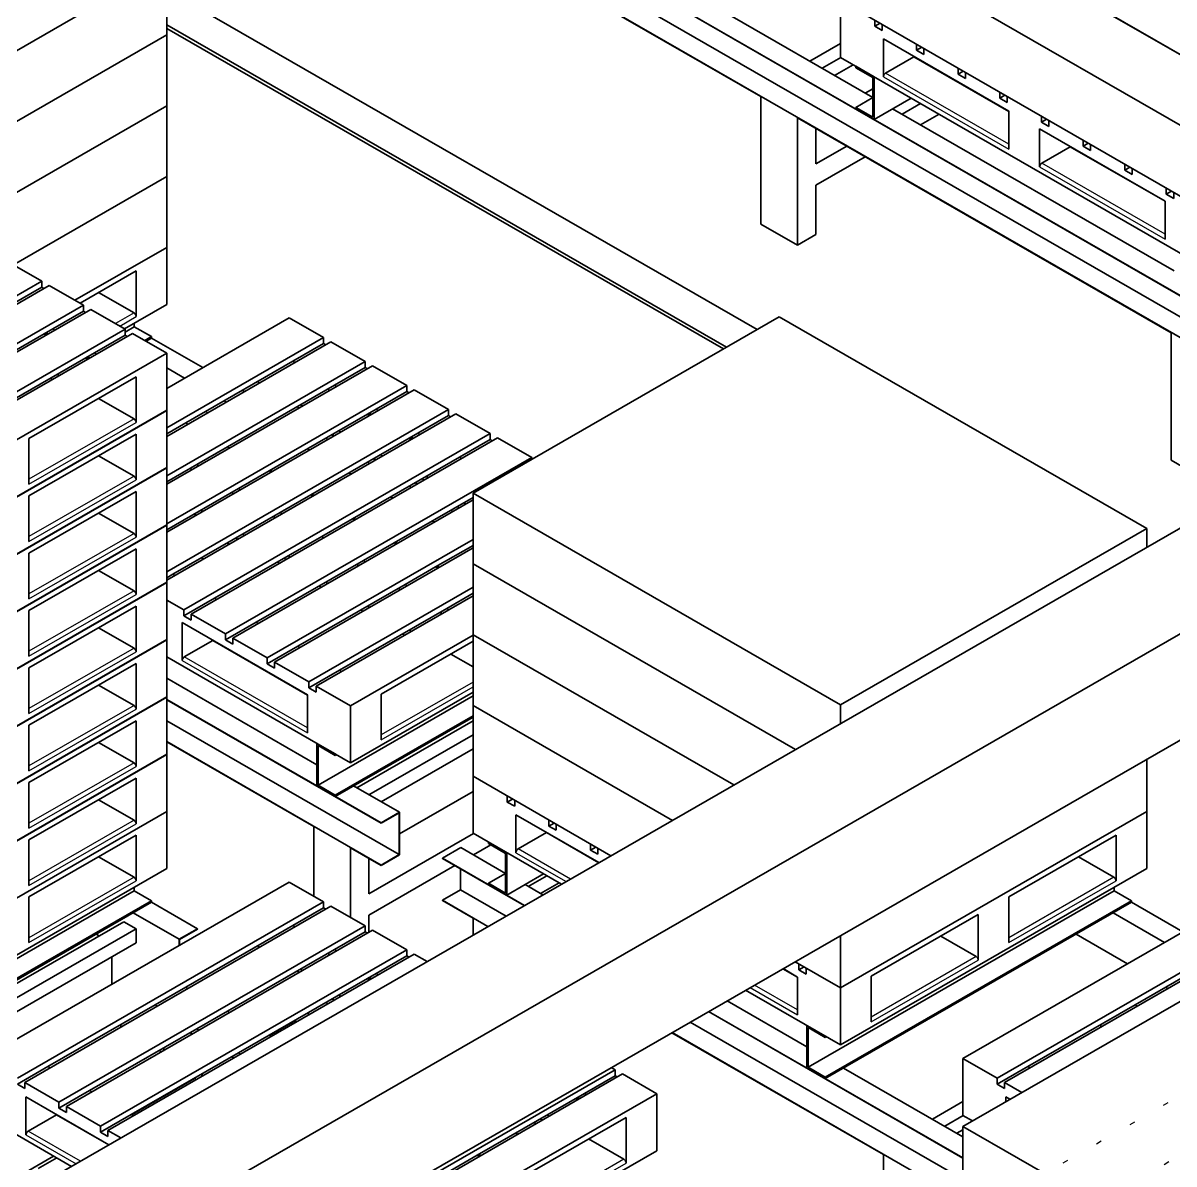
# Model space of a CAD drawing. Header units: millimetres. Extents: x 0 to 84100, y 0 to 59400.
# Drawn here: x 62165 to 64822, y 21343 to 23978 of the extents above; entities that cross this region are included whole.
import ezdxf

# ---------------------------------------------------------------- set-up
doc = ezdxf.new("R2010")
doc.units = ezdxf.units.MM
doc.header["$LTSCALE"] = 100
doc.linetypes.add('DOTTED', pattern=[0.0481, 0.0068, -0.0413])
for name, color, linetype, lineweight in [('Reference (ISO)', 7, 'DOTTED', 25), ('Visible (ISO)', 7, 'Continuous', 35), ('Visible Narrow (ISO)', 7, 'Continuous', 25)]:
    doc.layers.add(name, color=color, linetype=linetype, lineweight=lineweight)

msp = doc.modelspace()

# ---------------------------------------------------------------- linework, layer by layer
at = {"layer": 'Reference (ISO)', "ltscale": 18.551096}
for p, q in [((64488.84, 21300.63), (65309.08, 21772.98)), ((65429.29, 21703.75), (64609.05, 21231.41))]:
    msp.add_line(p, q, dxfattribs=at)
at = {"layer": 'Visible (ISO)'}
for p, q in [((62213.72, 21301.23), (68294.84, 24803.12)), ((68719.1, 24803.12), (62213.72, 21056.92)), ((64971.44, 23270.67), (62850.12, 24492.26)), ((62850.12, 24491.44), (64971.44, 23269.86)), ((62425.85, 20933.81), (68506.97, 24435.69)), ((65013.16, 23197.41), (62891.84, 24419)), ((64971.44, 23173.39), (62850.12, 24394.97)), ((64900.73, 23868.16), (64052.2, 24356.79)), ((64900.73, 23868.15), (64052.2, 24356.79)), ((63868.35, 23807.79), (63005.68, 24304.57)), ((64900.73, 23704.64), (64052.2, 24193.28)), ((64900.73, 23704.63), (64052.2, 24193.27)), ((62496.57, 24113.75), (61789.46, 23706.55)), ((62496.57, 23950.24), (62496.57, 24113.75)), ((63859.53, 23269.84), (62496.57, 24054.72)), ((64052.2, 24029.76), (64052.2, 23898.13)), ((64900.73, 23541.12), (64052.2, 24029.76)), ((64127.14, 23805.73), (63776.43, 24007.7)), ((62496.57, 23973.28), (63788.82, 23229.12)), ((64131.4, 23970.25), (64131.4, 23984.15)), ((64143.46, 23977.2), (64131.4, 23970.25)), ((64148.37, 23974.38), (64148.37, 23960.48)), ((62496.57, 23950.24), (61858.52, 23582.81)), ((62496.57, 23950.23), (61858.52, 23582.81)), ((62496.56, 23950.23), (62496.57, 23950.23)), ((62496.57, 23965.11), (63781.72, 23225.04)), ((62496.57, 23786.72), (62496.57, 23950.23)), ((64148.37, 23960.48), (64131.4, 23970.25)), ((64052.2, 23930.14), (63981.65, 23889.52)), ((64151.19, 23853.39), (64151.19, 23940.87)), ((64151.19, 23940.87), (64441.11, 23773.92)), ((64227.56, 23914.88), (64227.56, 23928.77)), ((64239.63, 23921.82), (64227.56, 23914.88)), ((64244.53, 23919), (64244.53, 23905.1)), ((64052.69, 23897.85), (64009.94, 23873.23)), ((64052.2, 23898.13), (64900.73, 23409.5)), ((64221.9, 23899.83), (64156.14, 23861.96)), ((64221.9, 23900.15), (64221.9, 23899.83)), ((64221.9, 23899.83), (64222.18, 23899.99)), ((64441.11, 23773.6), (64221.9, 23899.83)), ((64244.53, 23905.1), (64227.56, 23914.88)), ((64081.09, 23881.5), (64038.33, 23856.88)), ((64087.55, 23877.77), (64129.98, 23853.34)), ((64087.55, 23874.5), (64087.55, 23877.77)), ((64087.55, 23874.5), (64127.15, 23851.7)), ((64237.8, 23891), (64237.52, 23890.84)), ((64323.73, 23859.5), (64323.73, 23873.39)), ((64335.79, 23866.45), (64323.73, 23859.5)), ((64127.15, 23851.7), (64127.15, 23760.14)), ((64129.98, 23755.24), (64129.98, 23853.34)), ((64301.49, 23854), (64301.76, 23854.16)), ((64323.74, 23841.5), (64323.47, 23841.34)), ((64340.7, 23849.72), (64323.73, 23859.5)), ((64340.7, 23863.62), (64340.7, 23849.72)), ((64109.53, 23815.87), (64127.15, 23826.02)), ((64366.06, 23816.82), (64366.34, 23816.98)), ((64419.89, 23804.12), (64419.89, 23818.02)), ((62496.57, 23786.72), (62000.49, 23501.05)), ((62496.57, 23786.71), (62000.5, 23501.05)), ((62496.56, 23786.72), (62496.57, 23786.71)), ((62496.57, 23623.2), (62496.57, 23786.71)), ((63868.35, 23807.79), (63868.35, 23513.48)), ((64087.55, 23782.94), (64127.15, 23805.74)), ((64129.98, 23755.24), (64215.16, 23804.29)), ((64237.14, 23791.63), (64194.39, 23767.01)), ((64431.96, 23811.07), (64419.89, 23804.12)), ((64436.87, 23794.35), (64419.89, 23804.12)), ((64436.87, 23808.24), (64436.87, 23794.35)), ((64127.15, 23760.14), (64087.55, 23782.94)), ((64087.55, 23779.67), (64087.55, 23782.94)), ((64087.55, 23779.67), (64129.98, 23755.24)), ((64822.95, 23405.05), (64172.41, 23779.67)), ((64236.98, 23742.48), (64279.73, 23767.11)), ((64441.11, 23773.92), (64441.11, 23686.44)), ((64516.06, 23748.74), (64516.06, 23762.64)), ((63953.2, 23758.93), (63953.2, 23464.61)), ((64815.87, 23262.15), (63953.2, 23758.93)), ((63995.63, 23734.5), (63995.63, 23652.55)), ((64511.82, 23645.72), (64511.82, 23733.2)), ((64511.82, 23733.2), (64801.73, 23566.25)), ((64528.13, 23755.69), (64516.06, 23748.74)), ((64533.03, 23738.97), (64516.06, 23748.74)), ((64533.03, 23752.86), (64533.03, 23738.97)), ((64612.23, 23693.36), (64612.23, 23707.26)), ((64066.78, 23693.53), (63995.63, 23652.55)), ((64582.53, 23692.16), (64516.77, 23654.29)), ((64582.53, 23692.48), (64582.53, 23692.16)), ((64801.73, 23565.93), (64582.53, 23692.16)), ((64624.29, 23700.31), (64612.23, 23693.36)), ((64629.2, 23683.59), (64612.23, 23693.36)), ((64629.2, 23697.49), (64629.2, 23683.59)), ((63995.63, 23603.5), (64109.37, 23669)), ((64708.39, 23637.98), (64708.39, 23651.88)), ((64720.46, 23644.93), (64708.39, 23637.98)), ((64725.36, 23628.21), (64708.39, 23637.98)), ((64725.36, 23642.11), (64725.36, 23628.21)), ((62496.57, 23623.2), (62142.47, 23419.29)), ((62496.57, 23623.19), (62142.48, 23419.29)), ((62496.56, 23623.2), (62496.57, 23623.19)), ((62496.57, 23459.68), (62496.57, 23623.19)), ((63995.63, 23603.5), (63995.63, 23489.04)), ((64804.56, 23582.6), (64804.56, 23596.5)), ((64816.63, 23589.55), (64804.56, 23582.6)), ((64821.53, 23572.83), (64804.56, 23582.6)), ((64821.53, 23586.73), (64821.53, 23572.83)), ((64801.73, 23566.25), (64801.73, 23478.77)), ((63953.2, 23464.61), (63868.35, 23513.48)), ((63995.63, 23489.04), (63953.2, 23464.61)), ((62496.57, 23459.68), (62284.45, 23337.53)), ((62496.56, 23459.68), (62496.56, 23328.06)), ((62128.87, 23427.12), (62208.06, 23381.52)), ((62296.51, 23330.58), (62425.85, 23405.07)), ((62425.85, 23405.07), (62425.85, 23299.6)), ((61500.96, 22974.32), (62208.06, 23381.52)), ((62225.04, 23371.75), (61517.93, 22964.55)), ((62208.06, 23367.62), (62137.35, 23326.9)), ((62208.06, 23381.52), (62208.06, 23367.62)), ((62208.06, 23367.62), (62212.97, 23364.8)), ((62225.04, 23371.75), (62304.23, 23326.14)), ((62339.25, 23355.2), (62420.9, 23308.18)), ((61597.12, 22918.94), (62304.23, 23326.14)), ((62321.2, 23316.37), (61614.09, 22909.17)), ((62304.23, 23312.24), (62233.52, 23271.52)), ((62304.23, 23326.14), (62304.23, 23312.24)), ((62304.23, 23312.24), (62309.13, 23309.42)), ((62321.2, 23316.37), (62400.4, 23270.76)), ((62496.56, 23328.06), (62398.73, 23271.72)), ((62421.61, 23284.9), (62421.61, 23276.39)), ((62779.41, 23296.81), (62496.56, 23133.93)), ((62779.41, 23296.81), (62858.6, 23251.2)), ((63203.67, 22892.16), (63910.78, 23299.36)), ((63910.78, 23299.36), (64759.31, 22810.72)), ((61693.29, 22863.56), (62400.4, 23270.76)), ((62417.37, 23260.99), (61710.26, 22853.79)), ((62233.52, 23271.52), (61986.03, 23129)), ((62214.72, 23260.7), (62219.63, 23257.87)), ((62217.9, 23262.53), (62222.81, 23259.7)), ((62238.42, 23268.7), (62233.52, 23271.52)), ((62400.4, 23256.86), (62329.69, 23216.14)), ((62421.61, 23276.39), (62400.4, 23264.17)), ((62400.4, 23270.76), (62400.4, 23256.86)), ((62400.4, 23256.86), (62405.3, 23254.04)), ((62417.37, 23260.99), (62496.56, 23215.38)), ((62421.61, 23276.39), (62461.21, 23253.58)), ((64815.87, 23262.15), (64815.87, 22967.83)), ((62461.21, 23253.58), (62445.72, 23244.66)), ((62448.56, 23243.03), (62461.21, 23250.31)), ((62461.21, 23250.31), (62461.21, 23253.58)), ((62461.21, 23250.31), (62579.94, 23181.94)), ((62496.56, 23042.72), (62858.6, 23251.2)), ((62875.57, 23241.43), (62496.56, 23023.17)), ((62858.6, 23237.3), (62787.89, 23196.58)), ((62858.6, 23251.2), (62858.6, 23237.3)), ((62858.6, 23237.3), (62863.51, 23234.48)), ((62875.57, 23241.43), (62954.77, 23195.82)), ((61789.46, 22808.19), (62496.56, 23215.38)), ((62329.69, 23216.14), (62082.2, 23073.62)), ((62310.89, 23205.32), (62315.79, 23202.5)), ((62314.07, 23207.15), (62318.97, 23204.33)), ((62334.59, 23213.32), (62329.69, 23216.14)), ((62496.56, 23215.38), (62496.56, 23083.76)), ((62496.56, 22931.96), (62954.77, 23195.82)), ((62971.74, 23186.05), (62496.56, 22912.41)), ((62537.51, 23157.51), (62496.56, 23181.09)), ((62787.89, 23196.58), (62540.4, 23054.06)), ((62792.8, 23193.76), (62787.89, 23196.58)), ((62954.77, 23181.92), (62884.06, 23141.2)), ((62954.77, 23195.82), (62954.77, 23181.92)), ((62954.77, 23181.92), (62959.67, 23179.1)), ((62971.74, 23186.05), (63050.94, 23140.44)), ((62178.37, 23018.25), (62425.85, 23160.76)), ((62232.37, 23154.46), (62227.47, 23157.28)), ((62243.09, 23166.27), (62247.99, 23163.45)), ((62425.85, 23160.76), (62425.85, 23055.3)), ((62708.7, 23145.33), (62708.7, 23150.98)), ((62496.56, 22821.2), (63050.94, 23140.44)), ((63067.91, 23130.67), (62496.56, 22801.66)), ((62884.06, 23141.2), (62636.57, 22998.69)), ((62671.2, 23129.39), (62676.11, 23126.56)), ((62868.44, 23132.21), (62873.35, 23129.39)), ((62888.96, 23138.38), (62884.06, 23141.2)), ((63050.94, 23126.54), (62980.23, 23085.83)), ((63050.94, 23140.44), (63050.94, 23126.54)), ((63050.94, 23126.54), (63055.84, 23123.72)), ((63067.91, 23130.67), (63147.1, 23085.06)), ((62420.9, 23063.87), (62339.25, 23110.89)), ((62633.68, 23102.13), (62628.78, 23104.95)), ((62807.69, 23091.58), (62807.69, 23097.23)), ((62496.56, 23083.76), (61789.46, 22676.56)), ((61789.46, 22675.74), (62496.56, 23082.94)), ((62495.85, 23083.35), (62496.56, 23082.94)), ((62496.56, 22710.44), (63147.1, 23085.06)), ((62496.56, 23082.94), (62496.56, 22951.31)), ((63164.07, 23075.29), (62496.56, 22690.9)), ((62586.19, 23080.43), (62591.09, 23077.6)), ((62980.23, 23085.83), (62732.74, 22943.31)), ((62802.36, 23088.51), (62797.46, 23091.33)), ((62961.43, 23075), (62966.33, 23072.18)), ((62964.61, 23076.83), (62969.51, 23074.01)), ((62985.13, 23083), (62980.23, 23085.83)), ((63147.1, 23071.17), (63076.39, 23030.45)), ((63147.1, 23085.06), (63147.1, 23071.17)), ((63147.1, 23071.17), (63152.01, 23068.34)), ((63164.07, 23075.29), (63243.27, 23029.69)), ((62540.4, 23054.06), (62496.56, 23028.82)), ((62540.4, 23054.06), (62545.31, 23051.24)), ((62178.37, 22885.8), (62425.85, 23028.32)), ((62178.37, 22912.78), (62178.37, 23018.25)), ((62425.85, 23028.32), (62425.85, 22922.86)), ((62536.16, 22622.49), (63243.27, 23029.69)), ((63260.24, 23019.91), (62553.13, 22612.72)), ((63076.39, 23030.45), (62828.9, 22887.93)), ((62863.54, 23018.63), (62868.44, 23015.81)), ((62882.91, 23024.14), (62878.01, 23026.96)), ((62893.62, 23035.95), (62898.53, 23033.13)), ((63057.6, 23019.62), (63062.5, 23016.8)), ((63060.78, 23021.45), (63065.68, 23018.63)), ((63081.29, 23027.62), (63076.39, 23030.45)), ((63243.27, 23015.79), (63172.56, 22975.07)), ((63243.27, 23029.69), (63243.27, 23015.79)), ((63243.27, 23015.79), (63248.17, 23012.96)), ((63260.24, 23019.91), (63339.44, 22974.31)), ((62636.57, 22998.69), (62565.86, 22957.97)), ((62636.57, 22998.69), (62641.47, 22995.86)), ((62826.01, 22991.37), (62821.11, 22994.2)), ((62420.9, 22931.43), (62339.25, 22978.45)), ((62632.33, 22567.11), (63339.44, 22974.31)), ((63172.56, 22975.07), (62925.07, 22832.55)), ((62959.7, 22963.25), (62964.61, 22960.43)), ((62979.08, 22968.76), (62974.17, 22971.58)), ((62989.79, 22980.58), (62994.69, 22977.75)), ((63177.46, 22972.24), (63172.56, 22975.07)), ((63339.44, 22974.31), (63339.44, 22970.34)), ((64900.73, 22918.97), (64815.87, 22967.83)), ((62496.56, 22951.31), (61789.46, 22544.12)), ((61789.46, 22543.3), (62496.56, 22950.5)), ((62495.85, 22950.91), (62496.56, 22950.5)), ((62565.86, 22957.97), (62496.56, 22918.06)), ((62496.56, 22950.5), (62496.56, 22818.87)), ((62550.24, 22948.97), (62555.15, 22946.15)), ((62570.76, 22955.14), (62565.86, 22957.97)), ((62732.74, 22943.31), (62662.03, 22902.59)), ((62732.74, 22943.31), (62737.64, 22940.48)), ((62740.83, 22942.32), (62735.93, 22945.14)), ((62922.18, 22935.99), (62917.28, 22938.82)), ((63075.24, 22913.38), (63070.34, 22916.2)), ((63085.96, 22925.2), (63090.86, 22922.37)), ((63097.61, 22931.91), (63097.61, 22926.26)), ((62178.37, 22753.36), (62425.85, 22895.88)), ((62178.37, 22780.34), (62178.37, 22885.8)), ((62425.85, 22895.88), (62425.85, 22790.42)), ((62662.03, 22902.59), (62496.56, 22807.3)), ((62651.04, 22890.61), (62646.14, 22893.44)), ((62646.41, 22893.59), (62651.31, 22890.77)), ((62666.93, 22899.76), (62662.03, 22902.59)), ((62828.9, 22887.93), (62758.19, 22847.21)), ((62828.9, 22887.93), (62833.81, 22885.1)), ((62837, 22886.94), (62832.09, 22889.77)), ((63018.35, 22880.62), (63013.44, 22883.44)), ((63055.87, 22907.87), (63060.77, 22905.05)), ((63203.67, 22728.65), (63203.67, 22892.16)), ((64052.2, 22403.52), (63203.67, 22892.16)), ((63203.67, 22876.58), (62649.3, 22557.34)), ((63203.67, 22882.23), (63021.24, 22777.17)), ((63171.41, 22858), (63166.51, 22860.83)), ((63182.12, 22869.82), (63187.03, 22867)), ((62420.9, 22798.99), (62339.25, 22846.01)), ((62758.19, 22847.21), (62510.71, 22704.69)), ((62564.71, 22840.9), (62559.81, 22843.72)), ((62575.43, 22852.72), (62580.33, 22849.89)), ((62747.21, 22835.23), (62742.3, 22838.06)), ((62742.58, 22838.22), (62747.48, 22835.39)), ((62763.1, 22844.39), (62758.19, 22847.21)), ((62925.07, 22832.55), (62854.36, 22791.83)), ((62925.07, 22832.55), (62929.97, 22829.73)), ((62933.16, 22831.56), (62928.26, 22834.39)), ((63152.04, 22852.49), (63156.94, 22849.67)), ((62496.56, 22818.87), (61789.46, 22411.68)), ((61789.46, 22410.86), (62496.56, 22818.05)), ((62495.85, 22818.46), (62496.56, 22818.05)), ((62496.56, 22818.05), (62496.56, 22686.43)), ((63114.51, 22825.24), (63109.61, 22828.06)), ((64759.31, 22810.72), (64052.2, 22403.52)), ((64759.31, 22767.14), (64759.31, 22810.72)), ((62854.36, 22791.83), (62606.87, 22649.31)), ((62637.99, 22777.99), (62637.99, 22772.34)), ((62660.88, 22785.52), (62655.98, 22788.35)), ((62671.59, 22797.34), (62676.5, 22794.51)), ((62728.5, 22511.73), (63203.67, 22785.37)), ((62859.26, 22789.01), (62854.36, 22791.83)), ((63021.24, 22777.17), (62950.53, 22736.45)), ((63021.24, 22777.17), (63026.14, 22774.35)), ((63029.33, 22776.18), (63024.43, 22779.01)), ((62178.37, 22620.92), (62425.85, 22763.44)), ((62178.37, 22647.9), (62178.37, 22753.36)), ((62425.85, 22763.44), (62425.85, 22657.97)), ((63203.67, 22765.82), (62745.47, 22501.96)), ((63203.67, 22771.47), (63117.4, 22721.79)), ((62581.45, 22739.78), (62576.55, 22742.61)), ((62950.53, 22736.45), (62703.04, 22593.93)), ((62757.05, 22730.14), (62752.14, 22732.97)), ((62767.76, 22741.96), (62772.66, 22739.14)), ((62779.41, 22748.67), (62779.41, 22743.02)), ((62939.54, 22724.48), (62934.64, 22727.3)), ((62934.91, 22727.46), (62939.81, 22724.63)), ((62955.43, 22733.63), (62950.53, 22736.45)), ((63125.5, 22720.81), (63120.59, 22723.63)), ((63948.07, 22299.98), (63203.67, 22728.65)), ((63203.67, 22728.64), (63203.68, 22728.65)), ((63203.67, 22565.13), (63203.67, 22728.64)), ((63948.06, 22299.97), (63203.67, 22728.64)), ((62420.9, 22666.55), (62339.25, 22713.57)), ((62510.71, 22704.69), (62496.56, 22696.55)), ((62510.71, 22704.69), (62515.61, 22701.87)), ((63117.4, 22721.79), (63046.69, 22681.07)), ((63117.4, 22721.79), (63122.31, 22718.97)), ((62496.56, 22686.43), (61789.46, 22279.23)), ((61789.46, 22278.42), (62496.56, 22685.61)), ((62495.85, 22686.02), (62496.56, 22685.61)), ((62496.56, 22685.61), (62496.56, 22553.99)), ((63046.69, 22681.07), (62799.21, 22538.55)), ((62824.66, 22456.35), (63203.67, 22674.61)), ((62853.21, 22674.76), (62848.31, 22677.59)), ((62863.93, 22686.58), (62868.83, 22683.76)), ((63035.71, 22669.1), (63030.8, 22671.92)), ((63031.08, 22672.08), (63035.98, 22669.26)), ((63051.6, 22678.25), (63046.69, 22681.07)), ((62536.16, 22622.49), (62496.56, 22645.29)), ((62606.87, 22649.31), (62536.16, 22608.59)), ((62606.87, 22649.31), (62611.78, 22646.49)), ((63203.67, 22655.07), (62841.63, 22446.58)), ((63203.67, 22660.71), (63142.86, 22625.69)), ((62178.37, 22488.47), (62425.85, 22630.99)), ((62178.37, 22515.45), (62178.37, 22620.92)), ((62425.85, 22630.99), (62425.85, 22525.53)), ((62536.16, 22608.59), (62536.16, 22622.49)), ((63142.86, 22625.69), (62895.37, 22483.18)), ((62949.38, 22619.39), (62944.48, 22622.21)), ((62960.09, 22631.2), (62965, 22628.38)), ((63127.24, 22616.7), (63132.15, 22613.88)), ((63147.76, 22622.87), (63142.86, 22625.69)), ((62531.92, 22505.57), (62531.92, 22593.05)), ((62531.92, 22593.05), (62821.83, 22426.1)), ((62553.13, 22598.82), (62536.16, 22608.59)), ((62632.33, 22567.11), (62553.13, 22612.72)), ((62553.13, 22612.72), (62553.13, 22598.82)), ((62703.04, 22593.93), (62632.33, 22553.21)), ((62703.04, 22593.93), (62707.94, 22591.11)), ((63131.87, 22613.72), (63126.97, 22616.54)), ((62420.9, 22534.1), (62339.25, 22581.12)), ((62632.33, 22553.21), (62632.33, 22567.11)), ((62920.83, 22400.98), (63203.67, 22563.85)), ((63045.55, 22564.01), (63040.64, 22566.83)), ((63056.26, 22575.82), (63061.16, 22573)), ((63806.09, 22218.22), (63203.67, 22565.13)), ((63203.67, 22565.12), (63203.68, 22565.13)), ((63203.67, 22401.62), (63203.67, 22565.12)), ((63806.09, 22218.22), (63203.67, 22565.12)), ((62496.56, 22553.99), (61789.46, 22146.79)), ((61789.46, 22145.97), (62496.56, 22553.17)), ((62495.85, 22553.58), (62496.56, 22553.17)), ((62496.56, 22553.17), (62496.56, 22421.54)), ((62602.63, 22552.01), (62536.87, 22514.14)), ((62602.63, 22552.33), (62602.63, 22552.01)), ((62821.83, 22425.78), (62602.63, 22552.01)), ((62649.3, 22543.44), (62632.33, 22553.21)), ((62728.5, 22511.73), (62649.3, 22557.34)), ((62649.3, 22557.34), (62649.3, 22543.44)), ((62799.21, 22538.55), (62728.5, 22497.83)), ((62799.21, 22538.55), (62804.11, 22535.73)), ((62991.54, 22427.8), (63203.67, 22549.95)), ((62496.56, 22513.67), (62920.83, 22269.35)), ((62728.5, 22497.83), (62728.5, 22511.73)), ((63203.67, 22490.94), (63152.43, 22520.45)), ((62178.37, 22356.03), (62425.85, 22498.55)), ((62178.37, 22383.01), (62178.37, 22488.47)), ((62425.85, 22498.55), (62425.85, 22393.09)), ((62745.47, 22488.06), (62728.5, 22497.83)), ((62824.66, 22456.35), (62745.47, 22501.96)), ((62745.47, 22501.96), (62745.47, 22488.06)), ((62843.05, 22264.9), (62496.56, 22464.43)), ((62895.37, 22483.18), (62824.66, 22442.46)), ((62895.37, 22483.18), (62900.28, 22480.35)), ((62420.9, 22401.66), (62339.25, 22448.68)), ((62824.66, 22442.46), (62824.66, 22456.35)), ((62841.63, 22432.68), (62824.66, 22442.46)), ((62920.83, 22400.98), (62841.63, 22446.58)), ((62841.63, 22446.58), (62841.63, 22432.68)), ((63203.67, 22432.23), (62920.83, 22269.35)), ((62496.56, 22421.54), (61789.46, 22014.35)), ((61789.46, 22013.53), (62496.56, 22420.73)), ((62495.85, 22421.13), (62496.56, 22420.73)), ((62496.56, 22420.73), (62496.56, 22289.1)), ((62991.54, 22130.53), (62496.56, 22415.56)), ((62496.56, 22414.74), (62991.54, 22129.71)), ((62821.83, 22426.1), (62821.83, 22338.62)), ((63203.67, 22423.72), (62845.88, 22217.68)), ((62991.54, 22322.33), (62991.54, 22427.8)), ((63203.67, 22378.11), (62885.47, 22194.88)), ((62920.83, 22269.35), (62920.83, 22400.98)), ((63664.12, 22136.46), (63203.67, 22401.62)), ((63203.67, 22401.61), (63203.68, 22401.61)), ((63203.67, 22238.1), (63203.67, 22401.61)), ((63664.11, 22136.46), (63203.67, 22401.61)), ((64052.2, 22359.94), (64052.2, 22403.52)), ((62178.37, 22223.59), (62425.85, 22366.11)), ((62178.37, 22250.57), (62178.37, 22356.03)), ((62425.85, 22366.11), (62425.85, 22260.64)), ((63033.26, 22057.26), (62496.56, 22366.32)), ((62885.47, 22191.6), (63203.67, 22374.84)), ((63203.67, 22366.57), (62935.08, 22211.9)), ((63203.67, 22334), (62963.36, 22195.61)), ((62420.9, 22269.22), (62339.25, 22316.24)), ((62991.54, 22033.24), (62496.56, 22318.27)), ((62835.98, 22122), (62496.56, 22317.46)), ((62843.05, 22314.14), (62885.47, 22289.71)), ((62843.05, 22216.04), (62843.05, 22314.14)), ((62845.88, 22217.68), (62845.88, 22309.24)), ((62845.88, 22309.24), (62885.47, 22286.44)), ((63203.67, 22301.29), (62991.76, 22179.26)), ((62496.56, 22289.1), (61789.46, 21881.91)), ((61789.46, 21881.09), (62496.56, 22288.28)), ((62495.85, 22288.69), (62496.56, 22288.28)), ((62496.56, 22288.28), (62496.56, 22156.66)), ((62885.47, 22286.44), (62885.47, 22289.71)), ((62885.47, 22286.44), (62888.31, 22288.08)), ((64759.31, 22156.66), (64759.31, 22277.56)), ((62178.37, 22091.15), (62425.85, 22233.67)), ((62178.37, 22118.13), (62178.37, 22223.59)), ((62425.85, 22233.67), (62425.85, 22128.2)), ((63203.67, 22238.1), (63203.67, 22106.47)), ((63522.14, 22054.7), (63203.67, 22238.1)), ((62843.05, 22216.04), (62885.47, 22191.6)), ((62885.47, 22194.88), (62845.88, 22217.68)), ((62885.47, 22191.6), (62885.47, 22194.88)), ((63033.97, 22154.96), (62927.9, 22216.04)), ((63033.97, 22105.21), (63203.67, 22202.94)), ((63282.87, 22178.59), (63282.87, 22192.49)), ((62420.9, 22136.78), (62339.25, 22183.8)), ((63282.87, 22178.59), (63294.93, 22185.54)), ((63299.84, 22168.82), (63282.87, 22178.59)), ((63299.84, 22182.72), (63299.84, 22168.82)), ((61789.46, 21749.46), (62496.56, 22156.66)), ((62496.56, 22156.66), (61789.46, 21749.46)), ((62496.56, 22156.66), (62496.56, 22025.03)), ((63033.97, 22154.96), (62991.54, 22130.53)), ((62991.54, 22129.71), (63033.26, 22153.73)), ((63033.26, 22153.73), (63033.26, 22057.26)), ((63033.97, 22056.85), (63033.97, 22154.96)), ((63302.67, 22061.73), (63302.67, 22149.21)), ((63302.67, 22149.21), (63494.46, 22038.76)), ((64759.31, 22156.66), (64052.2, 21749.46)), ((64759.31, 22156.66), (64759.31, 22025.03)), ((62835.98, 22122), (62835.98, 21961.2)), ((62991.54, 22130.53), (62991.54, 22129.71)), ((63379.03, 22123.21), (63379.03, 22137.11)), ((63379.03, 22123.21), (63391.1, 22130.16)), ((63396, 22113.44), (63379.03, 22123.21)), ((63396, 22127.34), (63396, 22113.44)), ((62178.37, 21959.52), (62425.85, 22102.04)), ((62178.37, 21985.68), (62178.37, 22091.15)), ((62425.85, 22102.04), (62425.85, 21996.58)), ((63204.77, 22105.84), (62963.25, 21966.76)), ((63407.86, 21988.89), (63203.67, 22106.47)), ((63239.03, 22086.11), (63281.45, 22061.68)), ((63239.03, 22082.84), (63239.03, 22086.11)), ((63307.62, 22070.3), (63373.38, 22108.17)), ((63373.38, 22108.49), (63373.38, 22108.17)), ((63373.38, 22108.17), (63373.65, 22108.33)), ((63494.18, 22038.6), (63373.38, 22108.17)), ((63389.27, 22099.34), (63388.99, 22099.18)), ((64441.11, 21959.52), (64688.6, 22102.04)), ((64688.6, 22102.04), (64688.6, 21996.58)), ((62920.83, 22073.14), (62920.83, 21912.34)), ((62991.54, 22032.42), (62920.83, 22073.14)), ((63132.96, 22049.09), (63175.39, 22073.52)), ((63278.61, 22014.07), (63175.39, 22073.52)), ((63204.6, 22056.69), (63244.52, 22079.68)), ((63239.03, 22082.84), (63278.62, 22060.04)), ((63278.62, 22060.04), (63278.62, 21968.47)), ((63281.45, 21963.58), (63281.45, 22061.68)), ((63452.96, 22062.34), (63453.24, 22062.5)), ((63475.2, 22067.84), (63475.2, 22081.73)), ((63475.2, 22067.84), (63487.27, 22074.78)), ((63492.17, 22058.06), (63475.2, 22067.84)), ((63492.17, 22071.96), (63492.17, 22058.06)), ((62420.9, 22005.15), (62339.25, 22052.17)), ((62963.25, 22048.71), (62963.25, 21966.76)), ((63033.26, 22057.26), (62991.54, 22033.24)), ((62991.54, 22032.42), (63033.97, 22056.85)), ((62991.54, 22033.24), (62991.54, 22032.42)), ((63132.96, 22048.27), (63132.96, 22049.09)), ((63322.68, 21939.84), (63132.96, 22049.09)), ((63132.96, 22048.27), (63321.97, 21939.43)), ((63460.42, 22058.36), (63460.14, 22058.21)), ((63488.81, 22042.01), (63488.54, 22041.85)), ((64601.99, 22052.17), (64683.65, 22005.15)), ((62496.56, 22025.03), (61789.46, 21617.84)), ((62963.25, 21917.71), (63161.47, 22031.85)), ((63174.68, 21975.82), (63174.68, 22024.24)), ((63239.03, 21991.28), (63278.62, 22014.08)), ((63281.45, 21963.58), (63366.63, 22012.63)), ((63373.82, 22008.49), (63331.06, 21983.87)), ((64759.31, 22025.03), (64052.2, 21617.84)), ((62779.41, 21993.78), (62072.3, 21586.58)), ((62421.61, 21981.87), (62421.61, 21973.36)), ((62779.41, 21993.78), (62858.6, 21948.17)), ((63278.62, 21968.47), (63239.03, 21991.28)), ((63239.03, 21988.01), (63239.03, 21991.28)), ((63239.03, 21988.01), (63281.45, 21963.58)), ((63365.1, 21964.27), (63323.88, 21988.01)), ((63402.21, 21992.14), (63359.45, 21967.52)), ((65042.15, 21993.78), (64335.04, 21586.58)), ((64684.35, 21981.87), (64684.35, 21973.36)), ((62421.61, 21973.36), (61734.08, 21577.44)), ((62178.37, 21854.06), (62178.37, 21959.52)), ((62421.61, 21973.36), (62461.21, 21950.56)), ((63132.96, 21951.8), (63174.68, 21975.82)), ((63279.92, 21915.22), (63174.68, 21975.82)), ((64684.35, 21973.36), (63977.25, 21566.16)), ((64441.11, 21854.06), (64441.11, 21959.52)), ((64684.35, 21973.36), (64723.95, 21950.56)), ((62461.21, 21950.56), (61773.68, 21554.64)), ((61776.52, 21553), (62461.21, 21947.29)), ((62151.5, 21540.98), (62858.6, 21948.17)), ((62875.57, 21938.4), (62168.47, 21531.21)), ((62461.21, 21947.29), (62461.21, 21950.56)), ((62461.21, 21947.29), (62567.27, 21886.21)), ((62787.89, 21893.56), (62858.6, 21934.28)), ((62858.6, 21948.17), (62858.6, 21934.28)), ((62858.6, 21934.28), (62863.51, 21931.45)), ((62875.57, 21938.4), (62954.77, 21892.8)), ((63238.2, 21891.19), (63132.96, 21951.8)), ((63132.96, 21950.98), (63132.96, 21951.8)), ((63203.67, 21910.26), (63132.96, 21950.98)), ((64723.95, 21950.56), (64016.84, 21543.36)), ((64016.84, 21540.09), (64723.95, 21947.29)), ((64414.24, 21540.98), (65121.34, 21948.17)), ((65138.32, 21938.4), (64431.21, 21531.21)), ((64723.95, 21947.29), (64723.95, 21950.56)), ((64723.95, 21947.29), (64842.68, 21878.91)), ((62397.57, 21902.37), (61803.71, 21560.39)), ((62397.57, 21902.37), (62425.85, 21886.08)), ((62524.85, 21861.78), (62418.78, 21922.86)), ((62963.25, 21917.71), (62963.25, 21878.14)), ((63203.67, 21910.26), (63203.67, 21871.31)), ((64122.91, 21776.28), (64370.4, 21918.8)), ((64370.4, 21918.8), (64370.4, 21813.34)), ((64800.26, 21854.48), (64681.52, 21922.86)), ((62425.85, 21886.08), (61831.99, 21544.1)), ((62247.66, 21485.6), (62954.77, 21892.8)), ((62971.74, 21883.02), (62264.63, 21475.83)), ((62340.78, 21869.67), (62333.6, 21873.8)), ((62425.85, 21886.08), (62425.85, 21853.38)), ((62567.27, 21886.21), (62524.85, 21861.78)), ((62525.56, 21861.37), (62567.27, 21885.39)), ((62787.89, 21893.56), (62540.4, 21751.04)), ((62567.27, 21885.39), (62567.27, 21886.21)), ((62792.8, 21890.73), (62787.89, 21893.56)), ((62884.06, 21838.18), (62954.77, 21878.9)), ((62954.77, 21892.8), (62954.77, 21878.9)), ((62954.77, 21878.9), (62959.67, 21876.07)), ((62971.74, 21883.02), (63050.94, 21837.42)), ((64715.07, 21805.43), (64596.34, 21873.8)), ((65050.63, 21893.56), (64803.15, 21751.04)), ((62425.85, 21853.38), (61860.39, 21527.75)), ((62524.85, 21861.78), (62524.85, 21847.19)), ((62525.56, 21847.6), (62525.56, 21861.37)), ((62708.7, 21842.3), (62708.7, 21847.95)), ((64052.2, 21749.46), (64052.2, 21870.36)), ((64283.8, 21868.93), (64365.45, 21821.91)), ((62343.83, 21430.22), (63050.94, 21837.42)), ((63067.91, 21827.64), (62360.8, 21420.45)), ((62369.29, 21820.8), (62369.29, 21757.61)), ((62884.06, 21838.18), (62636.57, 21695.66)), ((62868.44, 21829.18), (62873.35, 21826.36)), ((62888.96, 21835.35), (62884.06, 21838.18)), ((62980.23, 21782.8), (63050.94, 21823.52)), ((63050.94, 21837.42), (63050.94, 21823.52)), ((63050.94, 21823.52), (63055.84, 21820.7)), ((63067.91, 21827.64), (63097.88, 21810.38)), ((64335.04, 21429.81), (65042.15, 21837)), ((62807.69, 21788.55), (62807.69, 21794.2)), ((63953.2, 21774.27), (63919.27, 21793.81)), ((63919.54, 21793.97), (63953.2, 21774.59)), ((64052.2, 21749.46), (63947.23, 21809.91)), ((63956.03, 21790.94), (63956.03, 21804.84)), ((63956.03, 21790.94), (63968.1, 21797.89)), ((63973, 21795.07), (63973, 21781.17)), ((62980.23, 21782.8), (62732.74, 21640.28)), ((62797.46, 21788.31), (62802.36, 21785.48)), ((62961.43, 21771.98), (62966.33, 21769.15)), ((62964.61, 21773.81), (62969.51, 21770.98)), ((62985.13, 21779.98), (62980.23, 21782.8)), ((63953.2, 21774.59), (63953.2, 21687.11)), ((63973, 21781.17), (63956.03, 21790.94)), ((64122.91, 21670.82), (64122.91, 21776.28)), ((62469.69, 21710.32), (62540.4, 21751.04)), ((62540.4, 21751.04), (62545.31, 21748.21)), ((64052.2, 21617.84), (63832.94, 21744.1)), ((64052.2, 21617.84), (64052.2, 21749.46)), ((64803.15, 21751.04), (64732.44, 21710.32)), ((64803.15, 21751.04), (64808.05, 21748.21)), ((62863.54, 21715.6), (62868.44, 21712.78)), ((62882.91, 21721.11), (62878.01, 21723.94)), ((62893.62, 21732.93), (62898.53, 21730.11)), ((63974.42, 21613.39), (63790.19, 21719.48)), ((62469.69, 21710.32), (62222.21, 21567.8)), ((62474.6, 21707.49), (62469.69, 21710.32)), ((62565.86, 21654.94), (62636.57, 21695.66)), ((62636.57, 21695.66), (62641.47, 21692.84)), ((62826.01, 21688.35), (62821.11, 21691.17)), ((63747.05, 21694.64), (64335.04, 21356.04)), ((64335.04, 21356.85), (63747.76, 21695.05)), ((64732.44, 21710.32), (64484.95, 21567.8)), ((64737.34, 21707.49), (64732.44, 21710.32)), ((62390.5, 21659.07), (62390.5, 21664.71)), ((62793.55, 21674.34), (62733.57, 21639.8)), ((62792.72, 21674.82), (62793.55, 21674.34)), ((62793.55, 21674.34), (62793.55, 21669.65)), ((64335.04, 21307.62), (63705.01, 21670.43)), ((63974.42, 21662.63), (64016.84, 21638.2)), ((63974.42, 21564.52), (63974.42, 21662.63)), ((64653.24, 21659.07), (64653.24, 21664.71)), ((62565.86, 21654.94), (62318.37, 21512.42)), ((62550.24, 21645.95), (62555.15, 21643.12)), ((62570.76, 21652.12), (62565.86, 21654.94)), ((62662.03, 21599.56), (62732.74, 21640.28)), ((62732.74, 21640.28), (62737.64, 21637.46)), ((64151.19, 21364.62), (63662.58, 21645.99)), ((64335.04, 21259.57), (63663.29, 21646.4)), ((63977.25, 21566.16), (63977.25, 21657.73)), ((63977.25, 21657.73), (64016.84, 21634.93)), ((64016.84, 21634.93), (64016.84, 21638.2)), ((64016.84, 21634.93), (64019.68, 21636.56)), ((62489.49, 21605.32), (62489.49, 21610.96)), ((62662.03, 21599.56), (62414.54, 21457.04)), ((62479.26, 21605.07), (62484.16, 21602.25)), ((62651.04, 21587.59), (62646.14, 21590.41)), ((62646.41, 21590.57), (62651.31, 21587.74)), ((62647.24, 21590.09), (62646.97, 21589.93)), ((62666.93, 21596.74), (62662.03, 21599.56)), ((64414.24, 21540.98), (64335.04, 21586.58)), ((64335.04, 21586.58), (64335.04, 21454.96)), ((62151.5, 21527.08), (62222.21, 21567.8)), ((62222.21, 21567.8), (62227.11, 21564.98)), ((62824.66, 21153.33), (63531.77, 21560.52)), ((63522.96, 21565.59), (63531.77, 21560.52)), ((63531.77, 21560.52), (63531.77, 21546.63)), ((63974.42, 21564.52), (64016.84, 21540.09)), ((64016.84, 21543.36), (63977.25, 21566.16)), ((64335.04, 21405.72), (64059.27, 21564.52)), ((64484.95, 21567.8), (64414.24, 21527.08)), ((64484.95, 21567.8), (64489.85, 21564.98)), ((62168.47, 21517.31), (62151.5, 21527.08)), ((62247.66, 21485.6), (62168.47, 21531.21)), ((62168.47, 21531.21), (62168.47, 21517.31)), ((62560.64, 21540.22), (62415.37, 21456.56)), ((62564.71, 21537.87), (62559.81, 21540.7)), ((62575.43, 21549.69), (62580.33, 21546.87)), ((63548.74, 21550.75), (62841.63, 21143.56)), ((63461.06, 21505.91), (63531.77, 21546.63)), ((63531.77, 21546.63), (63536.67, 21543.8)), ((63548.74, 21550.75), (63627.94, 21505.15)), ((64016.84, 21540.09), (64016.84, 21543.36)), ((64414.24, 21527.08), (64414.24, 21540.98)), ((64431.21, 21517.31), (64414.24, 21527.08)), ((64431.21, 21531.21), (64431.21, 21517.31)), ((64471.16, 21508.2), (64431.21, 21531.21)), ((62247.66, 21471.7), (62318.37, 21512.42)), ((62318.37, 21512.42), (62323.28, 21509.6)), ((62920.83, 21097.95), (63627.94, 21505.15)), ((63461.06, 21505.91), (63213.57, 21363.39)), ((63465.96, 21503.08), (63461.06, 21505.91)), ((63627.94, 21505.15), (63627.94, 21373.52)), ((62171.3, 21410.22), (62171.3, 21497.69)), ((62171.3, 21497.69), (62363.09, 21387.25)), ((62247.66, 21471.7), (62247.66, 21485.6)), ((62343.83, 21430.22), (62264.63, 21475.83)), ((62264.63, 21475.83), (62264.63, 21461.93)), ((63442.26, 21495.08), (63447.17, 21492.26)), ((63445.44, 21496.91), (63450.34, 21494.09)), ((64335.04, 21486.97), (64264.5, 21446.34)), ((64434.04, 21486.82), (64434.04, 21497.69)), ((64434.04, 21497.69), (64443.48, 21492.25)), ((62276.49, 21337.38), (62072.3, 21454.96)), ((62176.24, 21418.79), (62242.01, 21456.66)), ((62242.01, 21456.97), (62242.01, 21456.66)), ((62242.01, 21456.66), (62242.28, 21456.82)), ((62362.81, 21387.09), (62242.01, 21456.66)), ((62264.63, 21461.93), (62247.66, 21471.7)), ((62257.9, 21447.82), (62257.62, 21447.66)), ((62343.83, 21416.32), (62414.54, 21457.04)), ((62414.54, 21457.04), (62419.44, 21454.22)), ((63309.74, 21308.01), (63557.22, 21450.53)), ((63374.46, 21456.04), (63379.36, 21453.21)), ((63557.22, 21450.53), (63557.22, 21345.06)), ((64335.54, 21454.68), (64292.78, 21430.05)), ((64335.04, 21454.96), (64356.88, 21442.38)), ((62343.83, 21416.32), (62343.83, 21430.22)), ((63344.37, 21438.71), (63349.27, 21435.89)), ((63363.74, 21444.22), (63358.84, 21447.04)), ((64335.04, 21421.69), (64321.17, 21413.7)), ((65183.57, 20941.17), (64335.04, 21429.81)), ((64335.04, 21266.3), (64335.04, 21429.81)), ((62321.59, 21410.83), (62321.86, 21410.99)), ((62329.05, 21406.85), (62328.77, 21406.69)), ((62360.8, 21406.55), (62343.83, 21416.32)), ((62390.77, 21403.19), (62360.8, 21420.45)), ((62360.8, 21420.45), (62360.8, 21406.55)), ((63306.85, 21411.45), (63301.94, 21414.28)), ((63470.62, 21400.66), (63552.27, 21353.64)), ((62357.44, 21390.5), (62357.17, 21390.34)), ((63627.94, 21373.52), (62920.83, 20966.32)), ((62172.5, 21324.97), (62235.26, 21361.11)), ((62242.44, 21356.98), (62199.69, 21332.36)), ((63142.86, 21322.67), (63213.57, 21363.39)), ((63213.57, 21363.39), (63218.47, 21360.56)), ((63221.66, 21362.4), (63216.76, 21365.22)), ((64151.19, 21364.62), (64151.19, 21203.82))]:
    msp.add_line(p, q, dxfattribs=at)
for centre, major_axis, start_param, end_param in [((64156.14, 23856.24), (3.49, 6.07), 0.7834645, 2.3542608), ((64516.77, 23648.57), (3.49, 6.07), 0.7834645, 2.3542608), ((62420.9, 23302.45), (3.49, -6.07), 0.7873319, 2.3581282), ((62420.9, 23058.15), (3.49, -6.07), 0.7873319, 2.3581282), ((62420.9, 22925.71), (3.49, -6.07), 0.7873319, 2.3581282), ((62420.9, 22793.27), (3.49, -6.07), 0.7873319, 2.3581282), ((62420.9, 22660.82), (3.49, -6.07), 0.7873319, 2.3581282), ((62420.9, 22528.38), (3.49, -6.07), 0.7873319, 2.3581282), ((62536.87, 22508.42), (3.49, 6.07), 0.7834645, 2.3542608), ((62420.9, 22395.94), (3.49, -6.07), 0.7873319, 2.3581282), ((62420.9, 22263.49), (3.49, -6.07), 0.7873319, 2.3581282), ((62420.9, 22131.05), (3.49, -6.07), 0.7873319, 2.3581282), ((63307.62, 22064.58), (3.49, 6.07), 0.7834645, 2.3542608), ((62420.9, 21999.43), (3.49, -6.07), 0.7873319, 2.3581282), ((64683.65, 21999.43), (3.49, -6.07), 0.7873319, 2.3581282), ((64365.45, 21816.19), (3.49, -6.07), 0.7873319, 2.3581282), ((62176.24, 21413.07), (3.49, 6.07), 0.7834645, 2.3542608), ((63552.27, 21347.91), (3.49, -6.07), 0.7873319, 2.3581282)]:
    msp.add_ellipse(centre, major_axis=major_axis, ratio=0.5780931, start_param=start_param, end_param=end_param, dxfattribs=at)
at = {"layer": 'Visible Narrow (ISO)'}
for p, q in [((64151.19, 23853.39), (64441.11, 23686.44)), ((64441.11, 23697.86), (64156.14, 23861.96)), ((64801.73, 23490.19), (64516.77, 23654.29)), ((64511.82, 23645.72), (64801.73, 23478.77)), ((62420.9, 23308.18), (62378.16, 23283.56)), ((62388.08, 23277.85), (62425.85, 23299.6)), ((62212.68, 23259.52), (62217.58, 23256.7)), ((62308.85, 23204.14), (62313.75, 23201.32)), ((62959.38, 23073.82), (62964.29, 23071)), ((62420.9, 23063.87), (62178.37, 22924.21)), ((62178.37, 22912.78), (62425.85, 23055.3)), ((63055.55, 23018.45), (63060.45, 23015.62)), ((62420.9, 22931.43), (62178.37, 22791.76)), ((62178.37, 22780.34), (62425.85, 22922.86)), ((62420.9, 22798.99), (62178.37, 22659.32)), ((62178.37, 22647.9), (62425.85, 22790.42)), ((62420.9, 22666.55), (62178.37, 22526.88)), ((62178.37, 22515.45), (62425.85, 22657.97)), ((62420.9, 22534.1), (62178.37, 22394.43)), ((62178.37, 22383.01), (62425.85, 22525.53)), ((62821.83, 22350.04), (62536.87, 22514.14)), ((62531.92, 22505.57), (62821.83, 22338.62)), ((63203.67, 22455.91), (62991.54, 22333.76)), ((62991.54, 22322.33), (63203.67, 22444.49)), ((62420.9, 22401.66), (62178.37, 22261.99)), ((62178.37, 22250.57), (62425.85, 22393.09)), ((62420.9, 22269.22), (62178.37, 22129.55)), ((62178.37, 22118.13), (62425.85, 22260.64)), ((62420.9, 22136.78), (62178.37, 21997.11)), ((62178.37, 21985.68), (62425.85, 22128.2)), ((63302.67, 22061.73), (63418.5, 21995.02)), ((63428.42, 22000.73), (63307.62, 22070.3)), ((62420.9, 22005.15), (62178.37, 21865.48)), ((62178.37, 21854.06), (62425.85, 21996.58)), ((64683.65, 22005.15), (64441.11, 21865.48)), ((64441.11, 21854.06), (64688.6, 21996.58)), ((64365.45, 21821.91), (64122.91, 21682.24)), ((64122.91, 21670.82), (64370.4, 21813.34)), ((62959.38, 21770.8), (62964.29, 21767.97)), ((63843.59, 21750.23), (63953.2, 21687.11)), ((63953.2, 21698.53), (63853.51, 21755.94)), ((63440.22, 21493.9), (63445.12, 21491.08)), ((62171.3, 21410.22), (62287.13, 21343.51)), ((62297.05, 21349.22), (62176.24, 21418.79)), ((63552.27, 21353.64), (63309.74, 21213.97)), ((63309.74, 21202.55), (63557.22, 21345.06))]:
    msp.add_line(p, q, dxfattribs=at)

doc.saveas('drawing.dxf')
